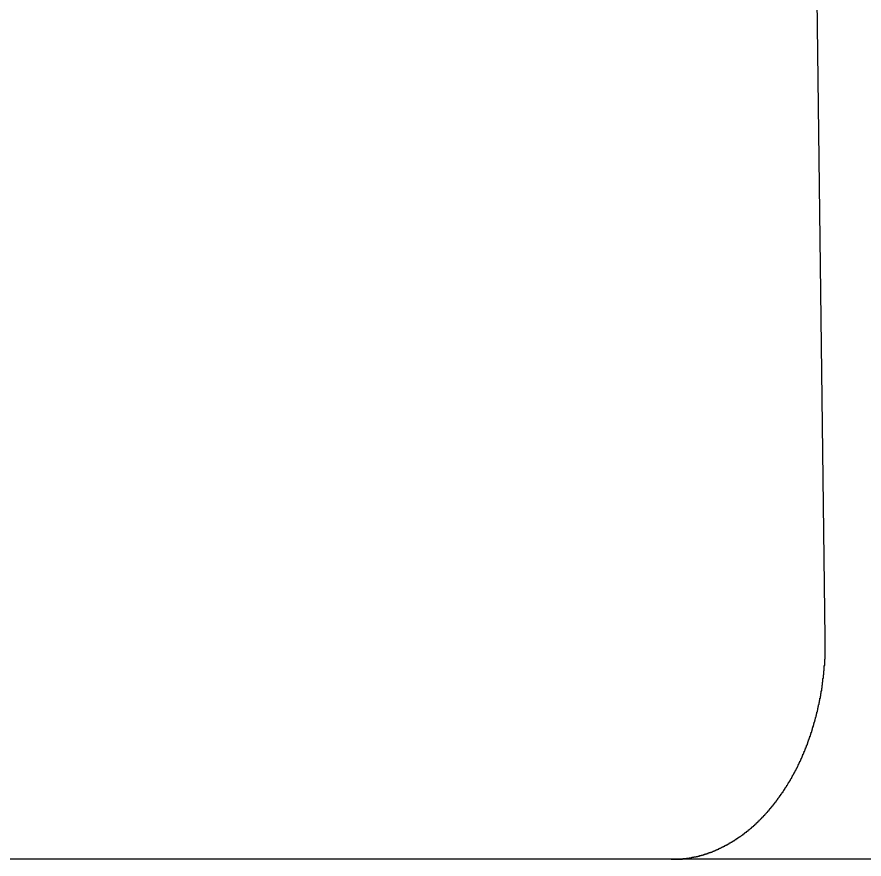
# Model space of a CAD drawing. Extents: x 257 to 467, y 148 to 350.
# Drawn here: x 313.377 to 315.325, y 234.877 to 236.814 of the extents above; entities that cross this region are included whole.
import ezdxf

# ---------------------------------------------------------------- set-up
doc = ezdxf.new("R2010")
doc.units = 0
doc.layers.get('0').update_dxf_attribs({"linetype": 'CONTINUOUS'})

msp = doc.modelspace()

# ---------------------------------------------------------------- linework, layer by layer
at = {"color": 7, "linetype": 'CONTINUOUS'}
for p, q in [((315.2358, 235.3859), (315.2177, 236.8548)), ((291.6317, 234.8772), (319.6317, 234.8772))]:
    msp.add_line(p, q, dxfattribs=at)
at = {"color": 7}
msp.add_polyline3d([(314.882, 234.877, 0), (314.882, 234.877, 0), (314.883, 234.877, 0), (314.883, 234.877, 0), (314.883, 234.877, 0), (314.884, 234.877, 0), (314.884, 234.877, 0), (314.884, 234.877, 0), (314.885, 234.877, 0), (314.885, 234.877, 0), (314.885, 234.877, 0), (314.886, 234.877, 0), (314.886, 234.877, 0), (314.886, 234.877, 0), (314.887, 234.877, 0), (314.887, 234.877, 0), (314.888, 234.877, 0), (314.888, 234.877, 0), (314.888, 234.877, 0), (314.889, 234.877, 0), (314.889, 234.877, 0), (314.889, 234.877, 0), (314.89, 234.877, 0), (314.89, 234.877, 0), (314.89, 234.877, 0), (314.891, 234.877, 0), (314.891, 234.877, 0), (314.891, 234.877, 0), (314.892, 234.877, 0), (314.892, 234.877, 0), (314.892, 234.877, 0), (314.893, 234.877, 0), (314.893, 234.877, 0), (314.893, 234.877, 0), (314.894, 234.877, 0), (314.894, 234.877, 0), (314.894, 234.877, 0), (314.895, 234.877, 0), (314.895, 234.877, 0), (314.895, 234.877, 0), (314.896, 234.877, 0), (314.896, 234.877, 0), (314.896, 234.877, 0), (314.897, 234.877, 0), (314.897, 234.877, 0), (314.897, 234.877, 0), (314.898, 234.877, 0), (314.898, 234.877, 0), (314.898, 234.877, 0), (314.899, 234.877, 0), (314.899, 234.877, 0), (314.899, 234.877, 0), (314.9, 234.877, 0), (314.9, 234.877, 0), (314.9, 234.877, 0), (314.901, 234.877, 0), (314.901, 234.877, 0), (314.901, 234.877, 0), (314.902, 234.877, 0), (314.902, 234.877, 0), (314.902, 234.877, 0), (314.903, 234.877, 0), (314.903, 234.877, 0), (314.903, 234.877, 0), (314.904, 234.877, 0), (314.904, 234.877, 0), (314.905, 234.877, 0), (314.905, 234.877, 0), (314.905, 234.877, 0), (314.906, 234.877, 0), (314.906, 234.877, 0), (314.906, 234.877, 0), (314.907, 234.877, 0), (314.907, 234.877, 0), (314.907, 234.877, 0), (314.908, 234.877, 0), (314.908, 234.877, 0), (314.908, 234.877, 0), (314.909, 234.878, 0), (314.909, 234.878, 0), (314.909, 234.878, 0), (314.91, 234.878, 0), (314.91, 234.878, 0), (314.91, 234.878, 0), (314.911, 234.878, 0), (314.911, 234.878, 0), (314.911, 234.878, 0), (314.912, 234.878, 0), (314.912, 234.878, 0), (314.912, 234.878, 0), (314.913, 234.878, 0), (314.913, 234.878, 0), (314.913, 234.878, 0), (314.914, 234.878, 0), (314.914, 234.878, 0), (314.914, 234.878, 0), (314.915, 234.878, 0), (314.915, 234.878, 0), (314.915, 234.878, 0), (314.916, 234.878, 0), (314.916, 234.878, 0), (314.916, 234.878, 0), (314.917, 234.878, 0), (314.917, 234.878, 0), (314.917, 234.879, 0), (314.918, 234.879, 0), (314.918, 234.879, 0), (314.918, 234.879, 0), (314.919, 234.879, 0), (314.919, 234.879, 0), (314.919, 234.879, 0), (314.92, 234.879, 0), (314.92, 234.879, 0), (314.92, 234.879, 0), (314.921, 234.879, 0), (314.921, 234.879, 0), (314.921, 234.879, 0), (314.922, 234.879, 0), (314.922, 234.879, 0), (314.922, 234.879, 0), (314.923, 234.879, 0), (314.923, 234.879, 0), (314.923, 234.879, 0), (314.924, 234.88, 0), (314.924, 234.88, 0), (314.924, 234.88, 0), (314.925, 234.88, 0), (314.925, 234.88, 0), (314.925, 234.88, 0), (314.926, 234.88, 0), (314.926, 234.88, 0), (314.926, 234.88, 0), (314.927, 234.88, 0), (314.927, 234.88, 0), (314.927, 234.88, 0), (314.928, 234.88, 0), (314.928, 234.88, 0), (314.928, 234.88, 0), (314.929, 234.88, 0), (314.929, 234.88, 0), (314.929, 234.881, 0), (314.93, 234.881, 0), (314.93, 234.881, 0), (314.93, 234.881, 0), (314.931, 234.881, 0), (314.931, 234.881, 0), (314.931, 234.881, 0), (314.932, 234.881, 0), (314.932, 234.881, 0), (314.932, 234.881, 0), (314.933, 234.881, 0), (314.933, 234.881, 0), (314.933, 234.881, 0), (314.934, 234.881, 0), (314.934, 234.881, 0), (314.934, 234.882, 0), (314.935, 234.882, 0), (314.935, 234.882, 0), (314.935, 234.882, 0), (314.936, 234.882, 0), (314.936, 234.882, 0), (314.936, 234.882, 0), (314.937, 234.882, 0), (314.937, 234.882, 0), (314.937, 234.882, 0), (314.938, 234.882, 0), (314.938, 234.882, 0), (314.938, 234.882, 0), (314.939, 234.882, 0), (314.939, 234.883, 0), (314.939, 234.883, 0), (314.94, 234.883, 0), (314.94, 234.883, 0), (314.94, 234.883, 0), (314.941, 234.883, 0), (314.941, 234.883, 0), (314.941, 234.883, 0), (314.942, 234.883, 0), (314.942, 234.883, 0), (314.942, 234.883, 0), (314.943, 234.883, 0), (314.943, 234.883, 0), (314.943, 234.884, 0), (314.944, 234.884, 0), (314.944, 234.884, 0), (314.944, 234.884, 0), (314.945, 234.884, 0), (314.945, 234.884, 0), (314.945, 234.884, 0), (314.946, 234.884, 0), (314.946, 234.884, 0), (314.946, 234.884, 0), (314.947, 234.884, 0), (314.947, 234.884, 0), (314.947, 234.885, 0), (314.948, 234.885, 0), (314.948, 234.885, 0), (314.948, 234.885, 0), (314.949, 234.885, 0), (314.949, 234.885, 0), (314.949, 234.885, 0), (314.95, 234.885, 0), (314.95, 234.885, 0), (314.95, 234.885, 0), (314.951, 234.885, 0), (314.951, 234.886, 0), (314.951, 234.886, 0), (314.952, 234.886, 0), (314.952, 234.886, 0), (314.952, 234.886, 0), (314.953, 234.886, 0), (314.953, 234.886, 0), (314.953, 234.886, 0), (314.954, 234.886, 0), (314.954, 234.886, 0), (314.954, 234.886, 0), (314.955, 234.887, 0), (314.955, 234.887, 0), (314.955, 234.887, 0), (314.956, 234.887, 0), (314.956, 234.887, 0), (314.956, 234.887, 0), (314.957, 234.887, 0), (314.957, 234.887, 0), (314.957, 234.887, 0), (314.958, 234.887, 0), (314.958, 234.888, 0), (314.958, 234.888, 0), (314.958, 234.888, 0), (314.959, 234.888, 0), (314.959, 234.888, 0), (314.959, 234.888, 0), (314.96, 234.888, 0), (314.96, 234.888, 0), (314.96, 234.888, 0), (314.961, 234.888, 0), (314.961, 234.889, 0), (314.961, 234.889, 0), (314.962, 234.889, 0), (314.962, 234.889, 0), (314.962, 234.889, 0), (314.963, 234.889, 0), (314.963, 234.889, 0), (314.963, 234.889, 0), (314.964, 234.889, 0), (314.964, 234.89, 0), (314.964, 234.89, 0), (314.965, 234.89, 0), (314.965, 234.89, 0), (314.965, 234.89, 0), (314.966, 234.89, 0), (314.966, 234.89, 0), (314.966, 234.89, 0), (314.967, 234.89, 0), (314.967, 234.891, 0), (314.967, 234.891, 0), (314.968, 234.891, 0), (314.968, 234.891, 0), (314.968, 234.891, 0), (314.968, 234.891, 0), (314.969, 234.891, 0), (314.969, 234.891, 0), (314.969, 234.891, 0), (314.97, 234.892, 0), (314.97, 234.892, 0), (314.97, 234.892, 0), (314.971, 234.892, 0), (314.971, 234.892, 0), (314.971, 234.892, 0), (314.972, 234.892, 0), (314.972, 234.892, 0), (314.972, 234.893, 0), (314.973, 234.893, 0), (314.973, 234.893, 0), (314.973, 234.893, 0), (314.974, 234.893, 0), (314.974, 234.893, 0), (314.974, 234.893, 0), (314.975, 234.893, 0), (314.975, 234.893, 0), (314.975, 234.894, 0), (314.976, 234.894, 0), (314.976, 234.894, 0), (314.976, 234.894, 0), (314.976, 234.894, 0), (314.977, 234.894, 0), (314.977, 234.894, 0), (314.977, 234.894, 0), (314.978, 234.895, 0), (314.978, 234.895, 0), (314.978, 234.895, 0), (314.979, 234.895, 0), (314.979, 234.895, 0), (314.979, 234.895, 0), (314.98, 234.895, 0), (314.98, 234.896, 0), (314.98, 234.896, 0), (314.981, 234.896, 0), (314.981, 234.896, 0), (314.981, 234.896, 0), (314.981, 234.896, 0), (314.982, 234.896, 0), (314.982, 234.896, 0), (314.982, 234.897, 0), (314.983, 234.897, 0), (314.983, 234.897, 0), (314.983, 234.897, 0), (314.984, 234.897, 0), (314.984, 234.897, 0), (314.984, 234.897, 0), (314.985, 234.898, 0), (314.985, 234.898, 0), (314.985, 234.898, 0), (314.986, 234.898, 0), (314.986, 234.898, 0), (314.986, 234.898, 0), (314.986, 234.898, 0), (314.987, 234.898, 0), (314.987, 234.899, 0), (314.987, 234.899, 0), (314.988, 234.899, 0), (314.988, 234.899, 0), (314.988, 234.899, 0), (314.989, 234.899, 0), (314.989, 234.899, 0), (314.989, 234.9, 0), (314.99, 234.9, 0), (314.99, 234.9, 0), (314.99, 234.9, 0), (314.991, 234.9, 0), (314.991, 234.9, 0), (314.991, 234.9, 0), (314.991, 234.901, 0), (314.992, 234.901, 0), (314.992, 234.901, 0), (314.992, 234.901, 0), (314.993, 234.901, 0), (314.993, 234.901, 0), (314.993, 234.901, 0), (314.994, 234.902, 0), (314.994, 234.902, 0), (314.994, 234.902, 0), (314.995, 234.902, 0), (314.995, 234.902, 0), (314.995, 234.902, 0), (314.995, 234.903, 0), (314.996, 234.903, 0), (314.996, 234.903, 0), (314.996, 234.903, 0), (314.997, 234.903, 0), (314.997, 234.903, 0), (314.997, 234.903, 0), (314.998, 234.904, 0), (314.998, 234.904, 0), (314.998, 234.904, 0), (314.998, 234.904, 0), (314.999, 234.904, 0), (314.999, 234.904, 0), (314.999, 234.904, 0), (315, 234.905, 0), (315, 234.905, 0), (315, 234.905, 0), (315.001, 234.905, 0), (315.001, 234.905, 0), (315.001, 234.905, 0), (315.002, 234.906, 0), (315.002, 234.906, 0), (315.002, 234.906, 0), (315.002, 234.906, 0), (315.003, 234.906, 0), (315.003, 234.906, 0), (315.003, 234.906, 0), (315.004, 234.907, 0), (315.004, 234.907, 0), (315.004, 234.907, 0), (315.005, 234.907, 0), (315.005, 234.907, 0), (315.005, 234.907, 0), (315.005, 234.908, 0), (315.006, 234.908, 0), (315.006, 234.908, 0), (315.006, 234.908, 0), (315.007, 234.908, 0), (315.007, 234.908, 0), (315.007, 234.909, 0), (315.008, 234.909, 0), (315.008, 234.909, 0), (315.008, 234.909, 0), (315.008, 234.909, 0), (315.009, 234.909, 0), (315.009, 234.91, 0), (315.009, 234.91, 0), (315.01, 234.91, 0), (315.01, 234.91, 0), (315.01, 234.91, 0), (315.011, 234.91, 0), (315.011, 234.911, 0), (315.011, 234.911, 0), (315.011, 234.911, 0), (315.012, 234.911, 0), (315.012, 234.911, 0), (315.012, 234.911, 0), (315.013, 234.911, 0), (315.013, 234.912, 0), (315.013, 234.912, 0), (315.014, 234.912, 0), (315.014, 234.912, 0), (315.014, 234.912, 0), (315.014, 234.913, 0), (315.015, 234.913, 0), (315.015, 234.913, 0), (315.015, 234.913, 0), (315.016, 234.913, 0), (315.016, 234.913, 0), (315.016, 234.914, 0), (315.016, 234.914, 0), (315.017, 234.914, 0), (315.017, 234.914, 0), (315.017, 234.914, 0), (315.018, 234.914, 0), (315.018, 234.915, 0), (315.018, 234.915, 0), (315.019, 234.915, 0), (315.019, 234.915, 0), (315.019, 234.915, 0), (315.019, 234.915, 0), (315.02, 234.916, 0), (315.02, 234.916, 0), (315.02, 234.916, 0), (315.021, 234.916, 0), (315.021, 234.916, 0), (315.021, 234.916, 0), (315.021, 234.917, 0), (315.022, 234.917, 0), (315.022, 234.917, 0), (315.022, 234.917, 0), (315.023, 234.917, 0), (315.023, 234.918, 0), (315.023, 234.918, 0), (315.023, 234.918, 0), (315.024, 234.918, 0), (315.024, 234.918, 0), (315.024, 234.918, 0), (315.025, 234.919, 0), (315.025, 234.919, 0), (315.025, 234.919, 0), (315.025, 234.919, 0), (315.026, 234.919, 0), (315.026, 234.919, 0), (315.026, 234.92, 0), (315.027, 234.92, 0), (315.027, 234.92, 0), (315.027, 234.92, 0), (315.028, 234.92, 0), (315.028, 234.921, 0), (315.028, 234.921, 0), (315.028, 234.921, 0), (315.029, 234.921, 0), (315.029, 234.921, 0), (315.029, 234.921, 0), (315.03, 234.922, 0), (315.03, 234.922, 0), (315.03, 234.922, 0), (315.03, 234.922, 0), (315.031, 234.922, 0), (315.031, 234.923, 0), (315.031, 234.923, 0), (315.032, 234.923, 0), (315.032, 234.923, 0), (315.032, 234.923, 0), (315.032, 234.924, 0), (315.033, 234.924, 0), (315.033, 234.924, 0), (315.033, 234.924, 0), (315.034, 234.924, 0), (315.034, 234.924, 0), (315.034, 234.925, 0), (315.034, 234.925, 0), (315.035, 234.925, 0), (315.035, 234.925, 0), (315.035, 234.925, 0), (315.035, 234.926, 0), (315.036, 234.926, 0), (315.036, 234.926, 0), (315.036, 234.926, 0), (315.037, 234.926, 0), (315.037, 234.927, 0), (315.037, 234.927, 0), (315.037, 234.927, 0), (315.038, 234.927, 0), (315.038, 234.927, 0), (315.038, 234.927, 0), (315.039, 234.928, 0), (315.039, 234.928, 0), (315.039, 234.928, 0), (315.039, 234.928, 0), (315.04, 234.928, 0), (315.04, 234.929, 0), (315.04, 234.929, 0), (315.041, 234.929, 0), (315.041, 234.929, 0), (315.041, 234.929, 0), (315.041, 234.93, 0), (315.042, 234.93, 0), (315.042, 234.93, 0), (315.042, 234.93, 0), (315.042, 234.93, 0), (315.043, 234.931, 0), (315.043, 234.931, 0), (315.043, 234.931, 0), (315.044, 234.931, 0), (315.044, 234.931, 0), (315.044, 234.932, 0), (315.044, 234.932, 0), (315.045, 234.932, 0), (315.045, 234.932, 0), (315.045, 234.932, 0), (315.046, 234.933, 0), (315.046, 234.933, 0), (315.046, 234.933, 0), (315.046, 234.933, 0), (315.047, 234.933, 0), (315.047, 234.934, 0), (315.047, 234.934, 0), (315.047, 234.934, 0), (315.048, 234.934, 0), (315.048, 234.934, 0), (315.048, 234.935, 0), (315.049, 234.935, 0), (315.049, 234.935, 0), (315.049, 234.935, 0), (315.049, 234.935, 0), (315.05, 234.936, 0), (315.05, 234.936, 0), (315.05, 234.936, 0), (315.05, 234.936, 0), (315.051, 234.936, 0), (315.051, 234.937, 0), (315.051, 234.937, 0), (315.052, 234.937, 0), (315.052, 234.937, 0), (315.052, 234.937, 0), (315.052, 234.938, 0), (315.053, 234.938, 0), (315.053, 234.938, 0), (315.053, 234.938, 0), (315.053, 234.939, 0), (315.054, 234.939, 0), (315.054, 234.939, 0), (315.054, 234.939, 0), (315.055, 234.939, 0), (315.055, 234.94, 0), (315.055, 234.94, 0), (315.055, 234.94, 0), (315.056, 234.94, 0), (315.056, 234.94, 0), (315.056, 234.941, 0), (315.056, 234.941, 0), (315.057, 234.941, 0), (315.057, 234.941, 0), (315.057, 234.941, 0), (315.057, 234.942, 0), (315.058, 234.942, 0), (315.058, 234.942, 0), (315.058, 234.942, 0), (315.059, 234.942, 0), (315.059, 234.943, 0), (315.059, 234.943, 0), (315.059, 234.943, 0), (315.06, 234.943, 0), (315.06, 234.944, 0), (315.06, 234.944, 0), (315.06, 234.944, 0), (315.061, 234.944, 0), (315.061, 234.944, 0), (315.061, 234.945, 0), (315.061, 234.945, 0), (315.062, 234.945, 0), (315.062, 234.945, 0), (315.062, 234.946, 0), (315.062, 234.946, 0), (315.063, 234.946, 0), (315.063, 234.946, 0), (315.063, 234.946, 0), (315.064, 234.947, 0), (315.064, 234.947, 0), (315.064, 234.947, 0), (315.064, 234.947, 0), (315.065, 234.947, 0), (315.065, 234.948, 0), (315.065, 234.948, 0), (315.065, 234.948, 0), (315.066, 234.948, 0), (315.066, 234.949, 0), (315.066, 234.949, 0), (315.066, 234.949, 0), (315.067, 234.949, 0), (315.067, 234.949, 0), (315.067, 234.95, 0), (315.067, 234.95, 0), (315.068, 234.95, 0), (315.068, 234.95, 0), (315.068, 234.951, 0), (315.068, 234.951, 0), (315.069, 234.951, 0), (315.069, 234.951, 0), (315.069, 234.951, 0), (315.069, 234.952, 0), (315.07, 234.952, 0), (315.07, 234.952, 0), (315.07, 234.952, 0), (315.071, 234.953, 0), (315.071, 234.953, 0), (315.071, 234.953, 0), (315.071, 234.953, 0), (315.072, 234.953, 0), (315.072, 234.954, 0), (315.072, 234.954, 0), (315.072, 234.954, 0), (315.073, 234.954, 0), (315.073, 234.955, 0), (315.073, 234.955, 0), (315.073, 234.955, 0), (315.074, 234.955, 0), (315.074, 234.956, 0), (315.074, 234.956, 0), (315.074, 234.956, 0), (315.075, 234.956, 0), (315.075, 234.956, 0), (315.075, 234.957, 0), (315.075, 234.957, 0), (315.076, 234.957, 0), (315.076, 234.957, 0), (315.076, 234.958, 0), (315.076, 234.958, 0), (315.077, 234.958, 0), (315.077, 234.958, 0), (315.077, 234.959, 0), (315.077, 234.959, 0), (315.078, 234.959, 0), (315.078, 234.959, 0), (315.078, 234.959, 0), (315.078, 234.96, 0), (315.079, 234.96, 0), (315.079, 234.96, 0), (315.079, 234.96, 0), (315.079, 234.961, 0), (315.08, 234.961, 0), (315.08, 234.961, 0), (315.08, 234.961, 0), (315.08, 234.962, 0), (315.081, 234.962, 0), (315.081, 234.962, 0), (315.081, 234.962, 0), (315.081, 234.962, 0), (315.082, 234.963, 0), (315.082, 234.963, 0), (315.082, 234.963, 0), (315.082, 234.963, 0), (315.082, 234.964, 0), (315.083, 234.964, 0), (315.083, 234.964, 0), (315.083, 234.964, 0), (315.083, 234.965, 0), (315.084, 234.965, 0), (315.084, 234.965, 0), (315.084, 234.965, 0), (315.084, 234.966, 0), (315.085, 234.966, 0), (315.085, 234.966, 0), (315.085, 234.966, 0), (315.085, 234.967, 0), (315.086, 234.967, 0), (315.086, 234.967, 0), (315.086, 234.967, 0), (315.086, 234.967, 0), (315.087, 234.968, 0), (315.087, 234.968, 0), (315.087, 234.968, 0), (315.087, 234.968, 0), (315.088, 234.969, 0), (315.088, 234.969, 0), (315.088, 234.969, 0), (315.088, 234.969, 0), (315.089, 234.97, 0), (315.089, 234.97, 0), (315.089, 234.97, 0), (315.089, 234.97, 0), (315.089, 234.971, 0), (315.09, 234.971, 0), (315.09, 234.971, 0), (315.09, 234.971, 0), (315.09, 234.972, 0), (315.091, 234.972, 0), (315.091, 234.972, 0), (315.091, 234.972, 0), (315.091, 234.973, 0), (315.092, 234.973, 0), (315.092, 234.973, 0), (315.092, 234.973, 0), (315.092, 234.974, 0), (315.093, 234.974, 0), (315.093, 234.974, 0), (315.093, 234.974, 0), (315.093, 234.975, 0), (315.093, 234.975, 0), (315.094, 234.975, 0), (315.094, 234.975, 0), (315.094, 234.976, 0), (315.094, 234.976, 0), (315.095, 234.976, 0), (315.095, 234.976, 0), (315.095, 234.977, 0), (315.095, 234.977, 0), (315.096, 234.977, 0), (315.096, 234.977, 0), (315.096, 234.978, 0), (315.096, 234.978, 0), (315.097, 234.978, 0), (315.097, 234.978, 0), (315.097, 234.979, 0), (315.097, 234.979, 0), (315.097, 234.979, 0), (315.098, 234.979, 0), (315.098, 234.98, 0), (315.098, 234.98, 0), (315.098, 234.98, 0), (315.099, 234.98, 0), (315.099, 234.981, 0), (315.099, 234.981, 0), (315.099, 234.981, 0), (315.099, 234.981, 0), (315.1, 234.982, 0), (315.1, 234.982, 0), (315.1, 234.982, 0), (315.1, 234.982, 0), (315.101, 234.983, 0), (315.101, 234.983, 0), (315.101, 234.983, 0), (315.101, 234.983, 0), (315.102, 234.984, 0), (315.102, 234.984, 0), (315.102, 234.984, 0), (315.102, 234.984, 0), (315.102, 234.985, 0), (315.103, 234.985, 0), (315.103, 234.985, 0), (315.103, 234.985, 0), (315.103, 234.986, 0), (315.104, 234.986, 0), (315.104, 234.986, 0), (315.104, 234.986, 0), (315.104, 234.987, 0), (315.104, 234.987, 0), (315.105, 234.987, 0), (315.105, 234.987, 0), (315.105, 234.988, 0), (315.105, 234.988, 0), (315.106, 234.988, 0), (315.106, 234.988, 0), (315.106, 234.989, 0), (315.106, 234.989, 0), (315.106, 234.989, 0), (315.107, 234.989, 0), (315.107, 234.99, 0), (315.107, 234.99, 0), (315.107, 234.99, 0), (315.108, 234.991, 0), (315.108, 234.991, 0), (315.108, 234.991, 0), (315.108, 234.991, 0), (315.108, 234.992, 0), (315.109, 234.992, 0), (315.109, 234.992, 0), (315.109, 234.992, 0), (315.109, 234.993, 0), (315.11, 234.993, 0), (315.11, 234.993, 0), (315.11, 234.993, 0), (315.11, 234.994, 0), (315.11, 234.994, 0), (315.111, 234.994, 0), (315.111, 234.994, 0), (315.111, 234.995, 0), (315.111, 234.995, 0), (315.111, 234.995, 0), (315.112, 234.995, 0), (315.112, 234.996, 0), (315.112, 234.996, 0), (315.112, 234.996, 0), (315.113, 234.997, 0), (315.113, 234.997, 0), (315.113, 234.997, 0), (315.113, 234.997, 0), (315.113, 234.998, 0), (315.114, 234.998, 0), (315.114, 234.998, 0), (315.114, 234.998, 0), (315.114, 234.999, 0), (315.114, 234.999, 0), (315.115, 234.999, 0), (315.115, 234.999, 0), (315.115, 235, 0), (315.115, 235, 0), (315.116, 235, 0), (315.116, 235.001, 0), (315.116, 235.001, 0), (315.116, 235.001, 0), (315.116, 235.001, 0), (315.117, 235.002, 0), (315.117, 235.002, 0), (315.117, 235.002, 0), (315.117, 235.002, 0), (315.117, 235.003, 0), (315.118, 235.003, 0), (315.118, 235.003, 0), (315.118, 235.003, 0), (315.118, 235.004, 0), (315.119, 235.004, 0), (315.119, 235.004, 0), (315.119, 235.005, 0), (315.119, 235.005, 0), (315.119, 235.005, 0), (315.12, 235.005, 0), (315.12, 235.006, 0), (315.12, 235.006, 0), (315.12, 235.006, 0), (315.12, 235.006, 0), (315.121, 235.007, 0), (315.121, 235.007, 0), (315.121, 235.007, 0), (315.121, 235.007, 0), (315.121, 235.008, 0), (315.122, 235.008, 0), (315.122, 235.008, 0), (315.122, 235.009, 0), (315.122, 235.009, 0), (315.122, 235.009, 0), (315.123, 235.009, 0), (315.123, 235.01, 0), (315.123, 235.01, 0), (315.123, 235.01, 0), (315.123, 235.01, 0), (315.124, 235.011, 0), (315.124, 235.011, 0), (315.124, 235.011, 0), (315.124, 235.012, 0), (315.125, 235.012, 0), (315.125, 235.012, 0), (315.125, 235.012, 0), (315.125, 235.013, 0), (315.125, 235.013, 0), (315.126, 235.013, 0), (315.126, 235.013, 0), (315.126, 235.014, 0), (315.126, 235.014, 0), (315.126, 235.014, 0), (315.127, 235.015, 0), (315.127, 235.015, 0), (315.127, 235.015, 0), (315.127, 235.015, 0), (315.127, 235.016, 0), (315.128, 235.016, 0), (315.128, 235.016, 0), (315.128, 235.016, 0), (315.128, 235.017, 0), (315.128, 235.017, 0), (315.129, 235.017, 0), (315.129, 235.018, 0), (315.129, 235.018, 0), (315.129, 235.018, 0), (315.129, 235.018, 0), (315.13, 235.019, 0), (315.13, 235.019, 0), (315.13, 235.019, 0), (315.13, 235.019, 0), (315.13, 235.02, 0), (315.131, 235.02, 0), (315.131, 235.02, 0), (315.131, 235.021, 0), (315.131, 235.021, 0), (315.131, 235.021, 0), (315.132, 235.021, 0), (315.132, 235.022, 0), (315.132, 235.022, 0), (315.132, 235.022, 0), (315.132, 235.023, 0), (315.133, 235.023, 0), (315.133, 235.023, 0), (315.133, 235.023, 0), (315.133, 235.024, 0), (315.133, 235.024, 0), (315.134, 235.024, 0), (315.134, 235.024, 0), (315.134, 235.025, 0), (315.134, 235.025, 0), (315.134, 235.025, 0), (315.134, 235.026, 0), (315.135, 235.026, 0), (315.135, 235.026, 0), (315.135, 235.026, 0), (315.135, 235.027, 0), (315.135, 235.027, 0), (315.136, 235.027, 0), (315.136, 235.028, 0), (315.136, 235.028, 0), (315.136, 235.028, 0), (315.136, 235.028, 0), (315.137, 235.029, 0), (315.137, 235.029, 0), (315.137, 235.029, 0), (315.137, 235.03, 0), (315.137, 235.03, 0), (315.138, 235.03, 0), (315.138, 235.03, 0), (315.138, 235.031, 0), (315.138, 235.031, 0), (315.138, 235.031, 0), (315.139, 235.031, 0), (315.139, 235.032, 0), (315.139, 235.032, 0), (315.139, 235.032, 0), (315.139, 235.033, 0), (315.139, 235.033, 0), (315.14, 235.033, 0), (315.14, 235.033, 0), (315.14, 235.034, 0), (315.14, 235.034, 0), (315.14, 235.034, 0), (315.141, 235.035, 0), (315.141, 235.035, 0), (315.141, 235.035, 0), (315.141, 235.035, 0), (315.141, 235.036, 0), (315.142, 235.036, 0), (315.142, 235.036, 0), (315.142, 235.037, 0), (315.142, 235.037, 0), (315.142, 235.037, 0), (315.143, 235.037, 0), (315.143, 235.038, 0), (315.143, 235.038, 0), (315.143, 235.038, 0), (315.143, 235.039, 0), (315.143, 235.039, 0), (315.144, 235.039, 0), (315.144, 235.039, 0), (315.144, 235.04, 0), (315.144, 235.04, 0), (315.144, 235.04, 0), (315.145, 235.041, 0), (315.145, 235.041, 0), (315.145, 235.041, 0), (315.145, 235.041, 0), (315.145, 235.042, 0), (315.145, 235.042, 0), (315.146, 235.042, 0), (315.146, 235.043, 0), (315.146, 235.043, 0), (315.146, 235.043, 0), (315.146, 235.043, 0), (315.147, 235.044, 0), (315.147, 235.044, 0), (315.147, 235.044, 0), (315.147, 235.045, 0), (315.147, 235.045, 0), (315.147, 235.045, 0), (315.148, 235.045, 0), (315.148, 235.046, 0), (315.148, 235.046, 0), (315.148, 235.046, 0), (315.148, 235.047, 0), (315.149, 235.047, 0), (315.149, 235.047, 0), (315.149, 235.047, 0), (315.149, 235.048, 0), (315.149, 235.048, 0), (315.149, 235.048, 0), (315.15, 235.049, 0), (315.15, 235.049, 0), (315.15, 235.049, 0), (315.15, 235.049, 0), (315.15, 235.05, 0), (315.151, 235.05, 0), (315.151, 235.05, 0), (315.151, 235.051, 0), (315.151, 235.051, 0), (315.151, 235.051, 0), (315.151, 235.051, 0), (315.152, 235.052, 0), (315.152, 235.052, 0), (315.152, 235.052, 0), (315.152, 235.053, 0), (315.152, 235.053, 0), (315.152, 235.053, 0), (315.153, 235.054, 0), (315.153, 235.054, 0), (315.153, 235.054, 0), (315.153, 235.054, 0), (315.153, 235.055, 0), (315.154, 235.055, 0), (315.154, 235.055, 0), (315.154, 235.056, 0), (315.154, 235.056, 0), (315.154, 235.056, 0), (315.154, 235.056, 0), (315.155, 235.057, 0), (315.155, 235.057, 0), (315.155, 235.057, 0), (315.155, 235.058, 0), (315.155, 235.058, 0), (315.155, 235.058, 0), (315.156, 235.058, 0), (315.156, 235.059, 0), (315.156, 235.059, 0), (315.156, 235.059, 0), (315.156, 235.06, 0), (315.157, 235.06, 0), (315.157, 235.06, 0), (315.157, 235.061, 0), (315.157, 235.061, 0), (315.157, 235.061, 0), (315.157, 235.061, 0), (315.158, 235.062, 0), (315.158, 235.062, 0), (315.158, 235.062, 0), (315.158, 235.063, 0), (315.158, 235.063, 0), (315.158, 235.063, 0), (315.159, 235.063, 0), (315.159, 235.064, 0), (315.159, 235.064, 0), (315.159, 235.064, 0), (315.159, 235.065, 0), (315.159, 235.065, 0), (315.16, 235.065, 0), (315.16, 235.066, 0), (315.16, 235.066, 0), (315.16, 235.066, 0), (315.16, 235.066, 0), (315.16, 235.067, 0), (315.161, 235.067, 0), (315.161, 235.067, 0), (315.161, 235.068, 0), (315.161, 235.068, 0), (315.161, 235.068, 0), (315.161, 235.069, 0), (315.162, 235.069, 0), (315.162, 235.069, 0), (315.162, 235.069, 0), (315.162, 235.07, 0), (315.162, 235.07, 0), (315.162, 235.07, 0), (315.163, 235.071, 0), (315.163, 235.071, 0), (315.163, 235.071, 0), (315.163, 235.071, 0), (315.163, 235.072, 0), (315.163, 235.072, 0), (315.164, 235.072, 0), (315.164, 235.073, 0), (315.164, 235.073, 0), (315.164, 235.073, 0), (315.164, 235.074, 0), (315.164, 235.074, 0), (315.165, 235.074, 0), (315.165, 235.074, 0), (315.165, 235.075, 0), (315.165, 235.075, 0), (315.165, 235.075, 0), (315.165, 235.076, 0), (315.165, 235.076, 0), (315.166, 235.076, 0), (315.166, 235.077, 0), (315.166, 235.077, 0), (315.166, 235.077, 0), (315.166, 235.077, 0), (315.166, 235.078, 0), (315.167, 235.078, 0), (315.167, 235.078, 0), (315.167, 235.079, 0), (315.167, 235.079, 0), (315.167, 235.079, 0), (315.167, 235.08, 0), (315.168, 235.08, 0), (315.168, 235.08, 0), (315.168, 235.08, 0), (315.168, 235.081, 0), (315.168, 235.081, 0), (315.168, 235.081, 0), (315.169, 235.082, 0), (315.169, 235.082, 0), (315.169, 235.082, 0), (315.169, 235.083, 0), (315.169, 235.083, 0), (315.169, 235.083, 0), (315.169, 235.084, 0), (315.17, 235.084, 0), (315.17, 235.084, 0), (315.17, 235.084, 0), (315.17, 235.085, 0), (315.17, 235.085, 0), (315.17, 235.085, 0), (315.171, 235.086, 0), (315.171, 235.086, 0), (315.171, 235.086, 0), (315.171, 235.087, 0), (315.171, 235.087, 0), (315.171, 235.087, 0), (315.171, 235.087, 0), (315.172, 235.088, 0), (315.172, 235.088, 0), (315.172, 235.088, 0), (315.172, 235.089, 0), (315.172, 235.089, 0), (315.172, 235.089, 0), (315.173, 235.09, 0), (315.173, 235.09, 0), (315.173, 235.09, 0), (315.173, 235.091, 0), (315.173, 235.091, 0), (315.173, 235.091, 0), (315.173, 235.091, 0), (315.174, 235.092, 0), (315.174, 235.092, 0), (315.174, 235.092, 0), (315.174, 235.093, 0), (315.174, 235.093, 0), (315.174, 235.093, 0), (315.174, 235.094, 0), (315.175, 235.094, 0), (315.175, 235.094, 0), (315.175, 235.094, 0), (315.175, 235.095, 0), (315.175, 235.095, 0), (315.175, 235.095, 0), (315.176, 235.096, 0), (315.176, 235.096, 0), (315.176, 235.096, 0), (315.176, 235.097, 0), (315.176, 235.097, 0), (315.176, 235.097, 0), (315.176, 235.098, 0), (315.177, 235.098, 0), (315.177, 235.098, 0), (315.177, 235.098, 0), (315.177, 235.099, 0), (315.177, 235.099, 0), (315.177, 235.099, 0), (315.177, 235.1, 0), (315.178, 235.1, 0), (315.178, 235.1, 0), (315.178, 235.101, 0), (315.178, 235.101, 0), (315.178, 235.101, 0), (315.178, 235.102, 0), (315.178, 235.102, 0), (315.179, 235.102, 0), (315.179, 235.102, 0), (315.179, 235.103, 0), (315.179, 235.103, 0), (315.179, 235.103, 0), (315.179, 235.104, 0), (315.179, 235.104, 0), (315.18, 235.104, 0), (315.18, 235.105, 0), (315.18, 235.105, 0), (315.18, 235.105, 0), (315.18, 235.106, 0), (315.18, 235.106, 0), (315.18, 235.106, 0), (315.181, 235.106, 0), (315.181, 235.107, 0), (315.181, 235.107, 0), (315.181, 235.107, 0), (315.181, 235.108, 0), (315.181, 235.108, 0), (315.181, 235.108, 0), (315.182, 235.109, 0), (315.182, 235.109, 0), (315.182, 235.109, 0), (315.182, 235.11, 0), (315.182, 235.11, 0), (315.182, 235.11, 0), (315.182, 235.111, 0), (315.182, 235.111, 0), (315.183, 235.111, 0), (315.183, 235.111, 0), (315.183, 235.112, 0), (315.183, 235.112, 0), (315.183, 235.112, 0), (315.183, 235.113, 0), (315.183, 235.113, 0), (315.184, 235.113, 0), (315.184, 235.114, 0), (315.184, 235.114, 0), (315.184, 235.114, 0), (315.184, 235.115, 0), (315.184, 235.115, 0), (315.184, 235.115, 0), (315.185, 235.116, 0), (315.185, 235.116, 0), (315.185, 235.116, 0), (315.185, 235.116, 0), (315.185, 235.117, 0), (315.185, 235.117, 0), (315.185, 235.117, 0), (315.185, 235.118, 0), (315.186, 235.118, 0), (315.186, 235.118, 0), (315.186, 235.119, 0), (315.186, 235.119, 0), (315.186, 235.119, 0), (315.186, 235.12, 0), (315.186, 235.12, 0), (315.187, 235.12, 0), (315.187, 235.121, 0), (315.187, 235.121, 0), (315.187, 235.121, 0), (315.187, 235.121, 0), (315.187, 235.122, 0), (315.187, 235.122, 0), (315.187, 235.122, 0), (315.188, 235.123, 0), (315.188, 235.123, 0), (315.188, 235.123, 0), (315.188, 235.124, 0), (315.188, 235.124, 0), (315.188, 235.124, 0), (315.188, 235.125, 0), (315.188, 235.125, 0), (315.189, 235.125, 0), (315.189, 235.126, 0), (315.189, 235.126, 0), (315.189, 235.126, 0), (315.189, 235.127, 0), (315.189, 235.127, 0), (315.189, 235.127, 0), (315.189, 235.127, 0), (315.19, 235.128, 0), (315.19, 235.128, 0), (315.19, 235.128, 0), (315.19, 235.129, 0), (315.19, 235.129, 0), (315.19, 235.129, 0), (315.19, 235.13, 0), (315.191, 235.13, 0), (315.191, 235.13, 0), (315.191, 235.131, 0), (315.191, 235.131, 0), (315.191, 235.131, 0), (315.191, 235.132, 0), (315.191, 235.132, 0), (315.191, 235.132, 0), (315.191, 235.133, 0), (315.192, 235.133, 0), (315.192, 235.133, 0), (315.192, 235.133, 0), (315.192, 235.134, 0), (315.192, 235.134, 0), (315.192, 235.134, 0), (315.192, 235.135, 0), (315.192, 235.135, 0), (315.193, 235.135, 0), (315.193, 235.136, 0), (315.193, 235.136, 0), (315.193, 235.136, 0), (315.193, 235.137, 0), (315.193, 235.137, 0), (315.193, 235.137, 0), (315.193, 235.138, 0), (315.194, 235.138, 0), (315.194, 235.138, 0), (315.194, 235.139, 0), (315.194, 235.139, 0), (315.194, 235.139, 0), (315.194, 235.14, 0), (315.194, 235.14, 0), (315.194, 235.14, 0), (315.195, 235.14, 0), (315.195, 235.141, 0), (315.195, 235.141, 0), (315.195, 235.141, 0), (315.195, 235.142, 0), (315.195, 235.142, 0), (315.195, 235.142, 0), (315.195, 235.143, 0), (315.195, 235.143, 0), (315.196, 235.143, 0), (315.196, 235.144, 0), (315.196, 235.144, 0), (315.196, 235.144, 0), (315.196, 235.145, 0), (315.196, 235.145, 0), (315.196, 235.145, 0), (315.196, 235.146, 0), (315.197, 235.146, 0), (315.197, 235.146, 0), (315.197, 235.147, 0), (315.197, 235.147, 0), (315.197, 235.147, 0), (315.197, 235.147, 0), (315.197, 235.148, 0), (315.197, 235.148, 0), (315.197, 235.148, 0), (315.198, 235.149, 0), (315.198, 235.149, 0), (315.198, 235.149, 0), (315.198, 235.15, 0), (315.198, 235.15, 0), (315.198, 235.15, 0), (315.198, 235.151, 0), (315.198, 235.151, 0), (315.198, 235.151, 0), (315.199, 235.152, 0), (315.199, 235.152, 0), (315.199, 235.152, 0), (315.199, 235.153, 0), (315.199, 235.153, 0), (315.199, 235.153, 0), (315.199, 235.154, 0), (315.199, 235.154, 0), (315.199, 235.154, 0), (315.2, 235.155, 0), (315.2, 235.155, 0), (315.2, 235.155, 0), (315.2, 235.156, 0), (315.2, 235.156, 0), (315.2, 235.156, 0), (315.2, 235.156, 0), (315.2, 235.157, 0), (315.2, 235.157, 0), (315.201, 235.157, 0), (315.201, 235.158, 0), (315.201, 235.158, 0), (315.201, 235.158, 0), (315.201, 235.159, 0), (315.201, 235.159, 0), (315.201, 235.159, 0), (315.201, 235.16, 0), (315.201, 235.16, 0), (315.202, 235.16, 0), (315.202, 235.161, 0), (315.202, 235.161, 0), (315.202, 235.161, 0), (315.202, 235.162, 0), (315.202, 235.162, 0), (315.202, 235.162, 0), (315.202, 235.163, 0), (315.202, 235.163, 0), (315.203, 235.163, 0), (315.203, 235.164, 0), (315.203, 235.164, 0), (315.203, 235.164, 0), (315.203, 235.165, 0), (315.203, 235.165, 0), (315.203, 235.165, 0), (315.203, 235.166, 0), (315.203, 235.166, 0), (315.204, 235.166, 0), (315.204, 235.166, 0), (315.204, 235.167, 0), (315.204, 235.167, 0), (315.204, 235.167, 0), (315.204, 235.168, 0), (315.204, 235.168, 0), (315.204, 235.168, 0), (315.204, 235.169, 0), (315.204, 235.169, 0), (315.205, 235.169, 0), (315.205, 235.17, 0), (315.205, 235.17, 0), (315.205, 235.17, 0), (315.205, 235.171, 0), (315.205, 235.171, 0), (315.205, 235.171, 0), (315.205, 235.172, 0), (315.205, 235.172, 0), (315.205, 235.172, 0), (315.206, 235.173, 0), (315.206, 235.173, 0), (315.206, 235.173, 0), (315.206, 235.174, 0), (315.206, 235.174, 0), (315.206, 235.174, 0), (315.206, 235.175, 0), (315.206, 235.175, 0), (315.206, 235.175, 0), (315.207, 235.176, 0), (315.207, 235.176, 0), (315.207, 235.176, 0), (315.207, 235.177, 0), (315.207, 235.177, 0), (315.207, 235.177, 0), (315.207, 235.178, 0), (315.207, 235.178, 0), (315.207, 235.178, 0), (315.207, 235.178, 0), (315.207, 235.179, 0), (315.208, 235.179, 0), (315.208, 235.179, 0), (315.208, 235.18, 0), (315.208, 235.18, 0), (315.208, 235.18, 0), (315.208, 235.181, 0), (315.208, 235.181, 0), (315.208, 235.181, 0), (315.208, 235.182, 0), (315.208, 235.182, 0), (315.209, 235.182, 0), (315.209, 235.183, 0), (315.209, 235.183, 0), (315.209, 235.183, 0), (315.209, 235.184, 0), (315.209, 235.184, 0), (315.209, 235.184, 0), (315.209, 235.185, 0), (315.209, 235.185, 0), (315.209, 235.185, 0), (315.21, 235.186, 0), (315.21, 235.186, 0), (315.21, 235.186, 0), (315.21, 235.187, 0), (315.21, 235.187, 0), (315.21, 235.187, 0), (315.21, 235.188, 0), (315.21, 235.188, 0), (315.21, 235.188, 0), (315.21, 235.189, 0), (315.21, 235.189, 0), (315.211, 235.189, 0), (315.211, 235.19, 0), (315.211, 235.19, 0), (315.211, 235.19, 0), (315.211, 235.191, 0), (315.211, 235.191, 0), (315.211, 235.191, 0), (315.211, 235.192, 0), (315.211, 235.192, 0), (315.211, 235.192, 0), (315.212, 235.193, 0), (315.212, 235.193, 0), (315.212, 235.193, 0), (315.212, 235.194, 0), (315.212, 235.194, 0), (315.212, 235.194, 0), (315.212, 235.194, 0), (315.212, 235.195, 0), (315.212, 235.195, 0), (315.212, 235.195, 0), (315.212, 235.196, 0), (315.213, 235.196, 0), (315.213, 235.196, 0), (315.213, 235.197, 0), (315.213, 235.197, 0), (315.213, 235.197, 0), (315.213, 235.198, 0), (315.213, 235.198, 0), (315.213, 235.198, 0), (315.213, 235.199, 0), (315.213, 235.199, 0), (315.213, 235.199, 0), (315.214, 235.2, 0), (315.214, 235.2, 0), (315.214, 235.2, 0), (315.214, 235.201, 0), (315.214, 235.201, 0), (315.214, 235.201, 0), (315.214, 235.202, 0), (315.214, 235.202, 0), (315.214, 235.202, 0), (315.214, 235.203, 0), (315.214, 235.203, 0), (315.214, 235.203, 0), (315.215, 235.204, 0), (315.215, 235.204, 0), (315.215, 235.204, 0), (315.215, 235.205, 0), (315.215, 235.205, 0), (315.215, 235.205, 0), (315.215, 235.206, 0), (315.215, 235.206, 0), (315.215, 235.206, 0), (315.215, 235.207, 0), (315.215, 235.207, 0), (315.215, 235.207, 0), (315.216, 235.208, 0), (315.216, 235.208, 0), (315.216, 235.208, 0), (315.216, 235.209, 0), (315.216, 235.209, 0), (315.216, 235.209, 0), (315.216, 235.21, 0), (315.216, 235.21, 0), (315.216, 235.21, 0), (315.216, 235.211, 0), (315.216, 235.211, 0), (315.217, 235.211, 0), (315.217, 235.212, 0), (315.217, 235.212, 0), (315.217, 235.212, 0), (315.217, 235.213, 0), (315.217, 235.213, 0), (315.217, 235.213, 0), (315.217, 235.214, 0), (315.217, 235.214, 0), (315.217, 235.214, 0), (315.217, 235.215, 0), (315.217, 235.215, 0), (315.217, 235.215, 0), (315.218, 235.216, 0), (315.218, 235.216, 0), (315.218, 235.216, 0), (315.218, 235.217, 0), (315.218, 235.217, 0), (315.218, 235.217, 0), (315.218, 235.218, 0), (315.218, 235.218, 0), (315.218, 235.218, 0), (315.218, 235.219, 0), (315.218, 235.219, 0), (315.218, 235.219, 0), (315.219, 235.22, 0), (315.219, 235.22, 0), (315.219, 235.22, 0), (315.219, 235.221, 0), (315.219, 235.221, 0), (315.219, 235.221, 0), (315.219, 235.222, 0), (315.219, 235.222, 0), (315.219, 235.222, 0), (315.219, 235.223, 0), (315.219, 235.223, 0), (315.219, 235.223, 0), (315.219, 235.224, 0), (315.22, 235.224, 0), (315.22, 235.224, 0), (315.22, 235.224, 0), (315.22, 235.225, 0), (315.22, 235.225, 0), (315.22, 235.225, 0), (315.22, 235.226, 0), (315.22, 235.226, 0), (315.22, 235.226, 0), (315.22, 235.227, 0), (315.22, 235.227, 0), (315.22, 235.227, 0), (315.22, 235.228, 0), (315.221, 235.228, 0), (315.221, 235.228, 0), (315.221, 235.229, 0), (315.221, 235.229, 0), (315.221, 235.229, 0), (315.221, 235.23, 0), (315.221, 235.23, 0), (315.221, 235.23, 0), (315.221, 235.231, 0), (315.221, 235.231, 0), (315.221, 235.231, 0), (315.221, 235.232, 0), (315.221, 235.232, 0), (315.221, 235.232, 0), (315.222, 235.233, 0), (315.222, 235.233, 0), (315.222, 235.233, 0), (315.222, 235.234, 0), (315.222, 235.234, 0), (315.222, 235.234, 0), (315.222, 235.235, 0), (315.222, 235.235, 0), (315.222, 235.235, 0), (315.222, 235.236, 0), (315.222, 235.236, 0), (315.222, 235.236, 0), (315.222, 235.237, 0), (315.222, 235.237, 0), (315.223, 235.237, 0), (315.223, 235.238, 0), (315.223, 235.238, 0), (315.223, 235.238, 0), (315.223, 235.239, 0), (315.223, 235.239, 0), (315.223, 235.239, 0), (315.223, 235.24, 0), (315.223, 235.24, 0), (315.223, 235.24, 0), (315.223, 235.241, 0), (315.223, 235.241, 0), (315.223, 235.241, 0), (315.223, 235.242, 0), (315.224, 235.242, 0), (315.224, 235.242, 0), (315.224, 235.243, 0), (315.224, 235.243, 0), (315.224, 235.243, 0), (315.224, 235.244, 0), (315.224, 235.244, 0), (315.224, 235.244, 0), (315.224, 235.245, 0), (315.224, 235.245, 0), (315.224, 235.245, 0), (315.224, 235.246, 0), (315.224, 235.246, 0), (315.224, 235.246, 0), (315.224, 235.247, 0), (315.225, 235.247, 0), (315.225, 235.247, 0), (315.225, 235.248, 0), (315.225, 235.248, 0), (315.225, 235.248, 0), (315.225, 235.249, 0), (315.225, 235.249, 0), (315.225, 235.249, 0), (315.225, 235.25, 0), (315.225, 235.25, 0), (315.225, 235.25, 0), (315.225, 235.251, 0), (315.225, 235.251, 0), (315.225, 235.251, 0), (315.225, 235.252, 0), (315.225, 235.252, 0), (315.226, 235.252, 0), (315.226, 235.253, 0), (315.226, 235.253, 0), (315.226, 235.253, 0), (315.226, 235.254, 0), (315.226, 235.254, 0), (315.226, 235.254, 0), (315.226, 235.255, 0), (315.226, 235.255, 0), (315.226, 235.255, 0), (315.226, 235.256, 0), (315.226, 235.256, 0), (315.226, 235.256, 0), (315.226, 235.257, 0), (315.226, 235.257, 0), (315.226, 235.258, 0), (315.226, 235.258, 0), (315.227, 235.258, 0), (315.227, 235.259, 0), (315.227, 235.259, 0), (315.227, 235.259, 0), (315.227, 235.26, 0), (315.227, 235.26, 0), (315.227, 235.26, 0), (315.227, 235.261, 0), (315.227, 235.261, 0), (315.227, 235.261, 0), (315.227, 235.262, 0), (315.227, 235.262, 0), (315.227, 235.262, 0), (315.227, 235.263, 0), (315.227, 235.263, 0), (315.227, 235.263, 0), (315.227, 235.264, 0), (315.227, 235.264, 0), (315.228, 235.264, 0), (315.228, 235.265, 0), (315.228, 235.265, 0), (315.228, 235.265, 0), (315.228, 235.266, 0), (315.228, 235.266, 0), (315.228, 235.266, 0), (315.228, 235.267, 0), (315.228, 235.267, 0), (315.228, 235.267, 0), (315.228, 235.268, 0), (315.228, 235.268, 0), (315.228, 235.268, 0), (315.228, 235.269, 0), (315.228, 235.269, 0), (315.228, 235.269, 0), (315.228, 235.27, 0), (315.228, 235.27, 0), (315.228, 235.27, 0), (315.229, 235.271, 0), (315.229, 235.271, 0), (315.229, 235.271, 0), (315.229, 235.272, 0), (315.229, 235.272, 0), (315.229, 235.272, 0), (315.229, 235.273, 0), (315.229, 235.273, 0), (315.229, 235.273, 0), (315.229, 235.274, 0), (315.229, 235.274, 0), (315.229, 235.274, 0), (315.229, 235.275, 0), (315.229, 235.275, 0), (315.229, 235.275, 0), (315.229, 235.276, 0), (315.229, 235.276, 0), (315.229, 235.276, 0), (315.229, 235.277, 0), (315.229, 235.277, 0), (315.23, 235.277, 0), (315.23, 235.278, 0), (315.23, 235.278, 0), (315.23, 235.278, 0), (315.23, 235.279, 0), (315.23, 235.279, 0), (315.23, 235.279, 0), (315.23, 235.28, 0), (315.23, 235.28, 0), (315.23, 235.28, 0), (315.23, 235.281, 0), (315.23, 235.281, 0), (315.23, 235.281, 0), (315.23, 235.282, 0), (315.23, 235.282, 0), (315.23, 235.282, 0), (315.23, 235.283, 0), (315.23, 235.283, 0), (315.23, 235.283, 0), (315.23, 235.284, 0), (315.23, 235.284, 0), (315.231, 235.284, 0), (315.231, 235.285, 0), (315.231, 235.285, 0), (315.231, 235.285, 0), (315.231, 235.286, 0), (315.231, 235.286, 0), (315.231, 235.286, 0), (315.231, 235.287, 0), (315.231, 235.287, 0), (315.231, 235.287, 0), (315.231, 235.288, 0), (315.231, 235.288, 0), (315.231, 235.288, 0), (315.231, 235.289, 0), (315.231, 235.289, 0), (315.231, 235.289, 0), (315.231, 235.29, 0), (315.231, 235.29, 0), (315.231, 235.29, 0), (315.231, 235.291, 0), (315.231, 235.291, 0), (315.231, 235.291, 0), (315.231, 235.292, 0), (315.231, 235.292, 0), (315.232, 235.293, 0), (315.232, 235.293, 0), (315.232, 235.293, 0), (315.232, 235.294, 0), (315.232, 235.294, 0), (315.232, 235.294, 0), (315.232, 235.295, 0), (315.232, 235.295, 0), (315.232, 235.295, 0), (315.232, 235.296, 0), (315.232, 235.296, 0), (315.232, 235.296, 0), (315.232, 235.297, 0), (315.232, 235.297, 0), (315.232, 235.297, 0), (315.232, 235.298, 0), (315.232, 235.298, 0), (315.232, 235.298, 0), (315.232, 235.299, 0), (315.232, 235.299, 0), (315.232, 235.299, 0), (315.232, 235.3, 0), (315.232, 235.3, 0), (315.232, 235.3, 0), (315.232, 235.301, 0), (315.233, 235.301, 0), (315.233, 235.301, 0), (315.233, 235.302, 0), (315.233, 235.302, 0), (315.233, 235.302, 0), (315.233, 235.303, 0), (315.233, 235.303, 0), (315.233, 235.303, 0), (315.233, 235.304, 0), (315.233, 235.304, 0), (315.233, 235.304, 0), (315.233, 235.305, 0), (315.233, 235.305, 0), (315.233, 235.305, 0), (315.233, 235.306, 0), (315.233, 235.306, 0), (315.233, 235.306, 0), (315.233, 235.307, 0), (315.233, 235.307, 0), (315.233, 235.307, 0), (315.233, 235.308, 0), (315.233, 235.308, 0), (315.233, 235.308, 0), (315.233, 235.309, 0), (315.233, 235.309, 0), (315.233, 235.309, 0), (315.233, 235.31, 0), (315.233, 235.31, 0), (315.233, 235.31, 0), (315.234, 235.311, 0), (315.234, 235.311, 0), (315.234, 235.311, 0), (315.234, 235.312, 0), (315.234, 235.312, 0), (315.234, 235.312, 0), (315.234, 235.313, 0), (315.234, 235.313, 0), (315.234, 235.313, 0), (315.234, 235.314, 0), (315.234, 235.314, 0), (315.234, 235.315, 0), (315.234, 235.315, 0), (315.234, 235.315, 0), (315.234, 235.316, 0), (315.234, 235.316, 0), (315.234, 235.316, 0), (315.234, 235.317, 0), (315.234, 235.317, 0), (315.234, 235.317, 0), (315.234, 235.318, 0), (315.234, 235.318, 0), (315.234, 235.318, 0), (315.234, 235.319, 0), (315.234, 235.319, 0), (315.234, 235.319, 0), (315.234, 235.32, 0), (315.234, 235.32, 0), (315.234, 235.32, 0), (315.234, 235.321, 0), (315.234, 235.321, 0), (315.234, 235.321, 0), (315.234, 235.322, 0), (315.235, 235.322, 0), (315.235, 235.322, 0), (315.235, 235.323, 0), (315.235, 235.323, 0), (315.235, 235.323, 0), (315.235, 235.324, 0), (315.235, 235.324, 0), (315.235, 235.324, 0), (315.235, 235.325, 0), (315.235, 235.325, 0), (315.235, 235.325, 0), (315.235, 235.326, 0), (315.235, 235.326, 0), (315.235, 235.326, 0), (315.235, 235.327, 0), (315.235, 235.327, 0), (315.235, 235.327, 0), (315.235, 235.328, 0), (315.235, 235.328, 0), (315.235, 235.328, 0), (315.235, 235.329, 0), (315.235, 235.329, 0), (315.235, 235.329, 0), (315.235, 235.33, 0), (315.235, 235.33, 0), (315.235, 235.33, 0), (315.235, 235.331, 0), (315.235, 235.331, 0), (315.235, 235.331, 0), (315.235, 235.332, 0), (315.235, 235.332, 0), (315.235, 235.332, 0), (315.235, 235.333, 0), (315.235, 235.333, 0), (315.235, 235.333, 0), (315.235, 235.334, 0), (315.235, 235.334, 0), (315.235, 235.335, 0), (315.235, 235.335, 0), (315.235, 235.335, 0), (315.235, 235.336, 0), (315.235, 235.336, 0), (315.235, 235.336, 0), (315.235, 235.337, 0), (315.236, 235.337, 0), (315.236, 235.337, 0), (315.236, 235.338, 0), (315.236, 235.338, 0), (315.236, 235.338, 0), (315.236, 235.339, 0), (315.236, 235.339, 0), (315.236, 235.339, 0), (315.236, 235.34, 0), (315.236, 235.34, 0), (315.236, 235.34, 0), (315.236, 235.341, 0), (315.236, 235.341, 0), (315.236, 235.341, 0), (315.236, 235.342, 0), (315.236, 235.342, 0), (315.236, 235.342, 0), (315.236, 235.343, 0), (315.236, 235.343, 0), (315.236, 235.343, 0), (315.236, 235.344, 0), (315.236, 235.344, 0), (315.236, 235.344, 0), (315.236, 235.345, 0), (315.236, 235.345, 0), (315.236, 235.345, 0), (315.236, 235.346, 0), (315.236, 235.346, 0), (315.236, 235.346, 0), (315.236, 235.347, 0), (315.236, 235.347, 0), (315.236, 235.347, 0), (315.236, 235.348, 0), (315.236, 235.348, 0), (315.236, 235.348, 0), (315.236, 235.349, 0), (315.236, 235.349, 0), (315.236, 235.349, 0), (315.236, 235.35, 0), (315.236, 235.35, 0), (315.236, 235.351, 0), (315.236, 235.351, 0), (315.236, 235.351, 0), (315.236, 235.352, 0), (315.236, 235.352, 0), (315.236, 235.352, 0), (315.236, 235.353, 0), (315.236, 235.353, 0), (315.236, 235.353, 0), (315.236, 235.354, 0), (315.236, 235.354, 0), (315.236, 235.354, 0), (315.236, 235.355, 0), (315.236, 235.355, 0), (315.236, 235.355, 0), (315.236, 235.356, 0), (315.236, 235.356, 0), (315.236, 235.356, 0), (315.236, 235.357, 0), (315.236, 235.357, 0), (315.236, 235.357, 0), (315.236, 235.358, 0), (315.236, 235.358, 0), (315.236, 235.358, 0), (315.236, 235.359, 0), (315.236, 235.359, 0), (315.236, 235.359, 0), (315.236, 235.36, 0), (315.236, 235.36, 0), (315.236, 235.36, 0), (315.236, 235.361, 0), (315.236, 235.361, 0), (315.236, 235.361, 0), (315.236, 235.362, 0), (315.236, 235.362, 0), (315.236, 235.362, 0), (315.236, 235.363, 0), (315.236, 235.363, 0), (315.236, 235.363, 0), (315.236, 235.364, 0), (315.236, 235.364, 0), (315.236, 235.364, 0), (315.236, 235.365, 0), (315.236, 235.365, 0), (315.236, 235.365, 0), (315.236, 235.366, 0), (315.236, 235.366, 0), (315.236, 235.366, 0), (315.236, 235.367, 0), (315.236, 235.367, 0), (315.236, 235.368, 0), (315.236, 235.368, 0), (315.236, 235.368, 0), (315.236, 235.369, 0), (315.236, 235.369, 0), (315.236, 235.369, 0), (315.236, 235.37, 0), (315.236, 235.37, 0), (315.236, 235.37, 0), (315.236, 235.371, 0), (315.236, 235.371, 0), (315.236, 235.371, 0), (315.236, 235.372, 0), (315.236, 235.372, 0), (315.236, 235.372, 0), (315.236, 235.373, 0), (315.236, 235.373, 0), (315.236, 235.373, 0), (315.236, 235.374, 0), (315.236, 235.374, 0), (315.236, 235.374, 0), (315.236, 235.375, 0), (315.236, 235.375, 0), (315.236, 235.375, 0), (315.236, 235.376, 0), (315.236, 235.376, 0), (315.236, 235.376, 0), (315.236, 235.377, 0), (315.236, 235.377, 0), (315.236, 235.377, 0), (315.236, 235.378, 0), (315.236, 235.378, 0), (315.236, 235.378, 0), (315.236, 235.379, 0), (315.236, 235.379, 0), (315.236, 235.379, 0), (315.236, 235.38, 0), (315.236, 235.38, 0), (315.236, 235.38, 0), (315.236, 235.381, 0), (315.236, 235.381, 0), (315.236, 235.381, 0), (315.236, 235.382, 0), (315.236, 235.382, 0), (315.236, 235.382, 0), (315.236, 235.383, 0), (315.236, 235.383, 0), (315.236, 235.384, 0), (315.236, 235.384, 0), (315.236, 235.384, 0), (315.236, 235.385, 0), (315.236, 235.385, 0), (315.236, 235.385, 0), (315.236, 235.386, 0), (315.236, 235.386, 0)], dxfattribs=at)

doc.saveas('drawing.dxf')
